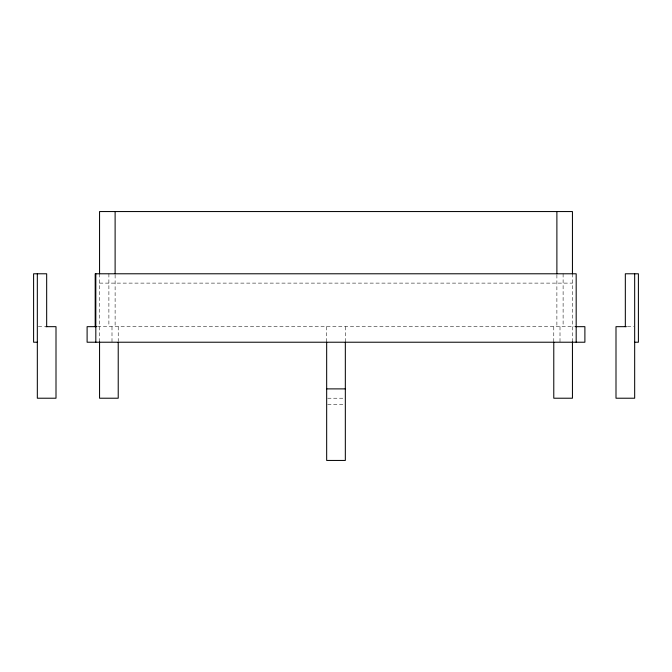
<?xml version="1.0" encoding="UTF-8"?>
<svg xmlns="http://www.w3.org/2000/svg" width="672" height="672" viewBox="0 0 672 672"><rect width="100%" height="100%" fill="white"/><g stroke="black" fill="none" stroke-linecap="round" stroke-linejoin="round"><path stroke-width="0.5" stroke-dasharray="3.36 2.52" d="M99.557 283.114L572.443 283.114M38.371 326.668L44.596 326.668M97.482 326.668L574.518 326.668M627.404 326.668L633.629 326.668M327.701 398.219L344.299 398.219M327.701 404.443L345.332 404.443M572.443 273.781L572.443 342.224M563.111 273.781L563.111 326.668M560.003 326.668L560.003 342.224M556.886 274.814L556.886 326.668M553.778 326.668L553.778 342.224M345.332 326.668L345.332 342.224M326.668 326.668L326.668 342.224M118.222 326.668L118.222 341.183M115.114 274.814L115.114 326.668M111.997 326.668L111.997 342.224M108.889 273.781L108.889 326.668M99.557 273.781L99.557 342.224"/><path stroke-width="1.01" d="M45.629 326.668L56.003 326.668L56.003 398.219L37.33 398.219L37.33 273.781M96.44 326.668L87.108 326.668L87.108 342.224L584.892 342.224L584.892 326.668L575.56 326.668M626.371 326.668L615.997 326.668L615.997 398.219L634.67 398.219L634.67 273.781M37.33 342.224L33.6 342.224L33.6 273.781L46.67 273.781L46.67 326.668M634.67 342.224L638.4 342.224L638.4 273.781L625.33 273.781L625.33 326.668M326.668 388.886L345.332 388.886M576.181 342.224L576.181 273.781L95.197 273.781L95.197 326.668M572.443 273.781L572.443 211.554L99.557 211.554L99.557 273.781M572.443 341.754L572.443 398.219L553.778 398.219L553.778 342.224M556.886 211.554L556.886 273.781M345.332 342.224L345.332 460.446L326.668 460.446L326.668 342.224M118.222 342.224L118.222 398.219L99.557 398.219L99.557 341.754M115.114 211.554L115.114 273.781M95.819 273.781L95.819 342.224"/></g></svg>
